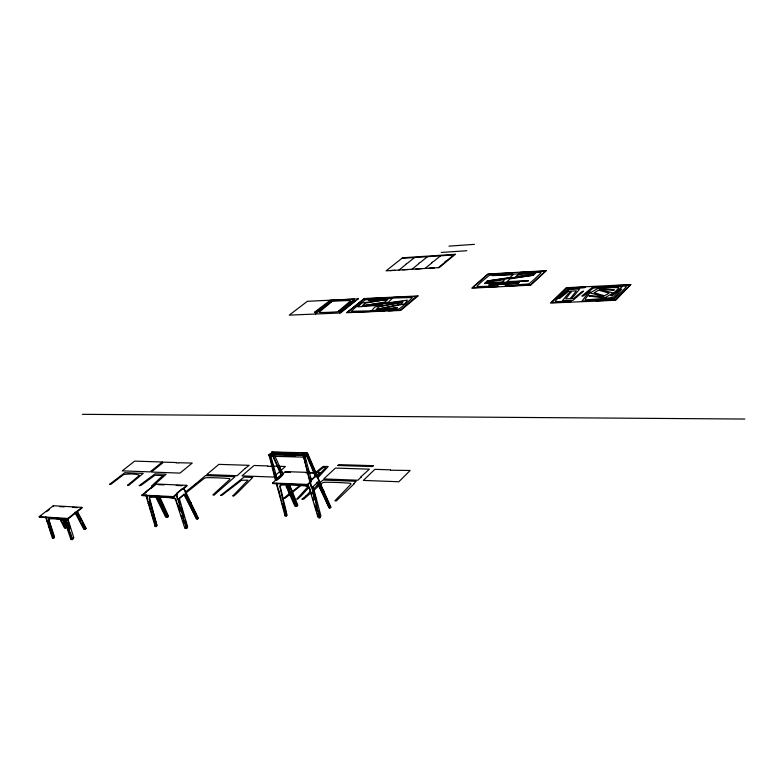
<?xml version="1.0" encoding="UTF-8"?>
<svg xmlns="http://www.w3.org/2000/svg" width="784" height="784" viewBox="0 0 784 784"><rect width="100%" height="100%" fill="white"/><g stroke="black" fill="none" stroke-linecap="round" stroke-linejoin="round"><path stroke-width="1.18" d="M304.084 456.023L303.545 456.004L303.927 457.131L270.108 456.219L269.196 455.092L269.392 456.2L268.638 454.769L304.104 455.494C306.074 459.14 303.535 454.828 303.771 457.082L310.307 481.778L309.768 481.758L303.457 456.092M67.287 518.518L70.364 528.602M67.728 518.547L73.823 537.844L72.216 539.647L70.795 539.167L64.964 521.85L63.357 519.841A101.979 60.427 55.4 0 0 56.35 518.949L55.468 518.89A101.93 60.378 55.4 0 0 48.794 518.89L48.441 520.762L53.508 537.706M65.454 527.838L67.15 527.299M611.04 295.646L618.517 288.424A2.068 0.725 -14.1 0 0 617.772 287.65A234.945 93.1 -15.9 0 0 594.86 287.944A2.048 0.715 -14.4 0 0 592.332 288.757L583.619 295.823L581.855 296.038L592.802 286.954L622.28 286.552L612.412 295.764L611.089 295.744M590.205 292.197L585.266 299.135A2.068 0.735 -14.5 0 0 586.403 299.772A196.97 62.544 -13.6 0 0 611.491 297.577A2.087 0.745 -14.1 0 0 613.911 296.607L619.938 289.512L621.781 289.159L614.333 298.302L582.002 301.134L588.706 292.148L590.185 292.089M603.994 295.725L599.584 295.519L590.068 292.932L598.819 287.983L614.382 289.864L613.108 290.354L600.76 289.12L594.115 292.755L603.964 295.597M127.733 485.12L139.033 475.721A3.136 1.156 -21.5 0 0 139.483 475.261C136.014 473.673 128.566 473.703 123.823 474.555A3.038 1.107 -21.6 0 0 122.961 475.094L111.054 484.198L109.486 484.394L124.754 472.703L143.207 473.399L128.841 485.257L127.733 485.198M599.211 290.217L599.917 289.757L603.582 290.403L613.245 292.971L604.405 298.008L588.833 296.019L590.136 295.539L602.504 296.822L609.119 293.147L599.28 290.345M166.855 497.174A234.651 144.138 51.5 0 0 162.651 496.899L161.68 496.85A234.534 144.001 51.6 0 0 150.753 496.742A2.332 1.49 56.7 0 0 149.783 498.683L156.957 525.741L156.398 526.564L149.362 498.957A2.332 1.49 56.7 0 1 150.322 497.017A234.602 144.001 51.6 0 1 161.259 497.134L162.219 497.183A234.73 144.129 51.6 0 1 173.558 498.183A2.362 1.529 56.3 0 1 175.763 500.31L184.75 527.955L186.435 528.534L187.621 526.838L179.663 499.663A1.284 0.892 -85.5 0 1 180.065 497.997L184.152 494.567A1.284 0.882 -85.6 0 1 185.298 494.91L197.333 519.126L198.303 518.224L184.024 488.393M297.724 505.376L295.94 505.788L297.283 505.856L297.734 504.965L290.06 485.913M570.938 297.783L576.397 290.825L568.557 291.266L559.874 298.273L558.531 298.518L569.135 289.482L579.68 288.973L574.26 295.607L571.889 297.92L570.987 297.91M571.164 291.971L565.666 298.91L573.584 298.498L582.208 291.452L583.58 291.187L573.006 300.331L562.344 300.791L567.871 294.108L570.223 291.815L571.144 291.834M320.244 516.891L320.391 515.99M286.562 515.01L285.827 510.903M45.658 517.077L52.391 538.147L53.557 537.951M53.498 538.236L53.998 537.667M528.455 280.858L484.541 283.563M535.933 272.842L533.718 274.87L487.08 281.005L510.1 277.458L513.089 274.753L492.381 275.625M338.384 311.17L350.164 301.232A1.774 0.568 -17.6 0 0 349.762 300.566A202.527 69.776 -19.5 0 0 331.446 301.438A1.764 0.559 -17.8 0 0 329.241 302.222L315.893 312.081L314.404 312.326L330.221 300.282L354.368 299.116L339.472 311.248L338.443 311.297M373.38 465.823L372.322 466.578L337.904 465.51M186.984 527.671L186.22 523.663M331.465 301.997L319.588 311.836A1.784 0.568 -18 0 0 319.95 312.512A170.951 50.666 -16.6 0 0 338.414 311.728A1.793 0.578 -17.8 0 0 340.677 310.925L353.917 300.958L355.426 300.713L344.411 309.2M381.347 303.81L407.376 300.164L404.799 303.937L377.457 309.219L400.301 304.261C401.467 304.212 403.995 301.409 402.349 301.399L381.387 303.947M337.855 465.382L338.933 464.628L373.351 465.686M484.502 283.426L486.805 281.387L533.502 275.213L510.119 278.83L507.121 281.593L528.426 280.721M492.313 275.498L535.903 272.705M397.214 307.896L371.665 310.827L374.879 306.965L401.673 302.34L378.888 306.838L376.183 309.572L397.184 307.749M381.867 305.005L357.876 306.877L361.826 303.006L387.394 299.439L365.413 303.085L362.316 305.76L381.837 304.858M368.362 300.233L392.314 298.292L388.482 302.173L362.757 305.74L384.719 302.124L387.845 299.39L368.411 300.37M316.922 475.947L330.887 507.14L329.907 508.11L318.667 482.758A1.333 0.833 -87.3 0 0 317.589 482.385L313.767 485.933A1.333 0.833 -87.1 0 0 313.404 487.658L320.921 516.019L319.823 517.773L317.961 517.175L309.308 488.334A2.46 1.715 54.2 0 0 306.946 486.129A245.382 160.054 48.9 0 0 294.363 485.149L293.285 485.11A245.245 159.907 48.9 0 0 281.103 485.061A2.43 1.676 54.8 0 0 279.937 487.099L286.425 515.901L285.082 515.823L276.282 483.385M328.594 501.809L328.055 502.23M325.919 496.821L325.732 496.37M156.447 526.525L155.193 526.485L145.814 495.018M323.38 491.401L323.929 490.99L323.4 490.96M321.567 485.531L321.019 485.923M318.676 480.494L319.225 480.082L318.696 480.063M294.01 501.437L293.745 500.398M294.49 500.182L293.618 500.545M292.118 494.831L291.393 495.076M289.492 491.225L289.031 489.735M308.524 487.922L301.252 495.782L297.597 499.173L296.724 499.085L308.573 486.031M317.834 477.858L328.212 466.509L323.184 466.411L315.501 472.527M317.02 476.917L325.546 467.832A1.235 0.5 -19.1 0 0 325.203 467.235L324.615 467.215A1.235 0.5 -19.1 0 0 323.037 467.754L316.491 473.056M195.255 513.52L195.853 513.118L194.863 512.021M193.374 507.934L192.531 508.306M193.383 507.954L192.433 508.101M297.332 505.827L288.973 484.483M190.14 503.034L190.894 502.76L190.11 503.142M269.108 455.171L275.478 480.416L275.988 480.435L282.985 474.193L275.037 456.249M269.618 455.19L275.988 480.435M166.571 516.911L167.982 516.823L168.413 515.96L160.171 497.722M187.788 497.673L188.405 497.556L187.552 497.918M162.425 506.239L161.818 506.631M164.63 512.364L164.454 511.58M165.15 511.374L164.317 511.727M185.298 492.715L185.426 492.303M159.554 501.544L159.848 500.515M77.263 511.217L86.181 528.387L84.809 529.553L75.401 512.226M83.006 523.643L83.202 523.447M80.615 518.469L80.223 518.851L81.046 518.498L81.046 519.302M77.626 513.863L78.028 513.481M64.308 524.182L63.602 522.399M64.023 522.428L63.455 522.546M320.117 517.028L319.549 516.95M353.604 483.816L356.22 481.298L323.077 480.043L319.901 482.503M285.788 515.235L285.082 515.823M295.637 506.072L294.843 506.062L285.984 486.031M310.327 491.401L305.985 495.939M317.53 484.708L316.344 485.806L316.854 485.825M313.247 489.187L316.844 485.835M316.579 482.817L317.059 482.376L328.908 507.326M272.577 483.013L307.436 484.414L311.258 480.896L311.464 481.484L307.642 485.002L272.783 483.591L272.577 483.013L276.438 479.553L277.154 480.151M316.266 476.28L320.029 472.811L320.225 473.399L316.471 476.868L315.736 476.26L311.562 480.112M522.899 285.151L530.788 284.749L545.439 271.146L520.174 272.371L519.557 272.93M309.768 481.758L310.611 480.984M316.56 475.506L317.206 475.408L307.485 453.201L271.391 452.299L271.646 453.652M518.479 283.24L488.834 285.229L489.157 284.759M498.046 286.082L497.409 286.65L472.664 287.699L487.824 274.4L512.844 272.793L511.687 273.498L490.99 275.047A1.833 0.598 -15.8 0 0 488.697 275.841A209.485 72.99 -13.5 0 0 477.231 285.925A1.852 0.617 -16 0 0 477.897 286.581L498.007 285.993M304.016 455.886L306.132 453.701L307.387 454.789L307.054 453.368L306.593 453.573M304.496 455.837L306.662 453.711M278.006 479.396L282.23 475.623L281.564 475.173M303.898 456.474L304.466 456.268M304.466 457.15L305.241 456.611L304.535 455.161L269.157 454.24L269.304 455.279M307.054 454.828L307.828 454.289L307.122 452.848L271.783 451.966L272.068 453.534M305.388 456.553L305.838 456.151A1.333 0.843 -88 0 1 306.936 456.543L314.747 474.947A1.323 0.833 -87.5 0 1 314.443 476.868L311.718 479.377A1.333 0.833 -87.4 0 1 310.856 479.367M281.515 475.026L285.317 471.615L320.029 472.811M489.686 284.288L519.331 282.299M270.607 466.362L271.391 466.039M310.846 492.911L303.8 499.094L301.85 499.281L305.976 495.949M313.463 490.617L318.696 486.021M320.293 484.62L321.744 483.346A2.342 0.98 -19.2 0 1 324.684 482.268A283.984 131.732 -23.2 0 1 337.042 482.483L338.1 482.532A284.122 131.908 -23.2 0 1 350.076 483.258A2.372 1 -18.8 0 1 350.615 484.492L334.876 500.829L336.307 500.927L354.113 483.846L353.594 483.816M270.147 454.269L272.332 452.838L270.656 454.289M269.549 455.553L270.068 455.573M272.166 453.279L272.734 453.083M273.106 453.603L272.205 452.486L272.724 453.936L297.969 453.975M166.443 517.028L165.649 517.107L156.232 497.83M156.408 525.946L156.869 524.966L154.987 518.655M186.053 491.548L195.294 484.179M195.304 484.169L205.516 475.594L235.004 476.711L214.14 495.106L212.846 494.91L229.487 479.7A2.254 0.882 -20.5 0 0 229.193 478.554A269.931 113.259 -24.4 0 0 218.589 477.887L217.648 477.858A269.823 113.112 -24.4 0 0 206.613 477.672A2.234 0.862 -20.8 0 0 203.811 478.691L185.406 493.41M180.104 497.556L179.585 497.987A1.284 0.892 -85.4 0 0 179.124 498.957M180.614 497.125L181.124 496.693M181.633 496.262L183.672 494.547A1.284 0.882 -85.6 0 1 184.828 494.89L196.49 519.096L197.45 518.587L197.156 517.969M176.919 493.165L182.28 488.687L182.966 489.265L186.994 485.904L186.788 485.335L155.565 483.993L141.982 495.057L142.198 495.615L173.519 497.174L177.605 493.753L176.968 493.312M141.982 495.057L173.303 496.605L186.788 485.335M176.469 494.283L177.37 499.075L178.272 498.81L180.006 504.739L179.095 504.984L180.83 510.913L181.731 510.649L183.446 516.548M396.822 310.464L400.203 310.111L416.471 296.46L413.384 296.607M413.374 296.607L393.245 297.381L392.568 297.94M392.696 310.631L388.541 310.807M384.444 310.983L380.318 311.15M444.93 261.885L446.263 260.788M438.383 267.658L445.126 262.072M446.958 260.553L453.711 254.947L401.829 258.377M434.365 267.903L429.064 268.226M376.281 311.326L377.516 310.591L397.272 309.347A1.842 0.608 -17.1 0 0 399.595 308.543A178.86 54.968 -18.6 0 0 411.923 298.214A1.823 0.598 -16.9 0 0 411.375 297.557L392.627 298.038M431.68 262.728L433.013 261.631M425.075 268.461L431.866 262.905M433.709 261.395L440.51 255.819M421.106 268.706L415.873 269.02M370.812 310.974L370.117 311.542L347.371 312.297L364.021 298.949L387.129 297.636L385.924 298.351L366.755 299.655A1.784 0.578 -17.4 0 0 364.501 300.429A201.684 69.972 -15.5 0 0 351.908 310.552A1.813 0.588 -17.6 0 0 352.369 311.228L370.783 310.876M179.124 462.766L192.237 463.05L180.006 473.105L151.332 472.046L163.65 462.148L176.184 462.54M142.198 495.615L146.324 492.254L146.108 491.705L152.018 487.462M152.517 487.207L155.781 484.541M418.578 263.551L419.93 262.464M411.933 269.265L418.764 263.738M420.616 262.228L427.466 256.682M72.226 539.333L73.363 537.697M408.013 269.5L402.839 269.814M289.815 494.488L285.092 498.271L283.583 498.497L290.011 492.93M291.668 492.989L301.899 484.777M405.642 264.375L407.004 263.287M398.948 270.049L405.818 264.551M407.69 263.052L414.569 257.534M291.844 491.882L300.056 485.306M339.707 312.953L344.411 309.2M395.067 270.294L389.962 270.598M53.39 537.422L52.391 538.147M53.714 537.167L53.998 536.364M65.229 528.014L64.445 527.946L60.348 519.88M39.2 516.646L67.806 518.479L81.879 507.375L82.095 507.914L68.032 519.028L39.425 517.175L39.2 516.646L53.332 505.729L81.879 507.375M315.315 313.982L322.783 308.151M39.425 517.175L41.14 515.852M46.521 511.697L49.333 509.522M318.431 517.695L320.215 517.469L318.422 511.413M317.834 511.57L316.207 505.425M318.216 511.707L317.687 511.678L318.608 511.403M312.953 493.107L314.433 499.388L315.364 499.114L316.991 505.268L316.06 505.523M167.982 516.823L158.995 496.36M314.58 499.271L314.962 499.408M286.425 515.901L287.003 515.039L280.339 486.815A2.43 1.676 54.8 0 1 280.917 484.933M311.905 486.766L313.727 492.95L312.796 493.195M312.091 486.766L311.17 487.031L309.974 482.532M283.857 509.561L284.2 510.825M281.975 503.71L282.485 503.73M280.584 497.468L281.064 499.241M278.732 491.548L279.378 491.176M277.291 485.335L276.889 485.629L277.546 485.521M272.293 452.407L272.93 452.623M272.812 452.417L273.44 452.633M185.191 528.445L186.857 528.24L184.926 522.428M182.711 516.695L184.426 522.585M185.161 522.428L184.269 522.693M155.193 526.485L155.193 524.8M152.184 514.676L151.763 514.97L152.184 514.686M150.655 509.09L150.185 509.061M176.508 494.361L186.435 528.534M518.969 282.789L489.784 284.396M148.813 503.338L148.294 503.348L148.715 503.054M148.294 503.328L149.068 503.073M146.99 497.242L146.559 497.536L147.176 497.438M489.187 284.739L518.41 283.132M71.079 539.559L72.657 539.363L70.462 533.728M68.443 528.2L70.237 533.875M70.893 533.757L70.011 534.012M66.875 522.369L69.1 528.083L68.228 528.338M51.058 532.326L50.617 532.601L51.489 532.356L51.362 533.257M65.131 518.538L66.601 522.546M67.306 522.399L66.434 522.654M48.99 526.887L49.637 526.74M47.471 521.086L47.03 521.36L47.618 521.282M74.843 512.53L75.646 512.511L78.106 516.93M49.235 518.606L48.892 520.488L53.949 537.422M448.967 246.137L474.457 244.353M441.235 252.458L466.823 250.723M522.889 285.151L504.808 286.278L505.994 285.543L527.377 284.043A1.901 0.637 -15.3 0 0 529.739 283.22A182.574 57.849 -17.2 0 0 540.862 272.93A1.882 0.627 -15.2 0 0 540.098 272.293L519.645 273.028M322.783 308.141L330.407 301.909L331.436 301.869M82.379 414.324L744.8 419.038M284.7 455.906L295.372 456.278M307.054 453.956L306.338 454.289M272.724 453.936L306.515 454.818L306.132 453.701M269.588 454.759L270.108 454.769M303.937 455.661L304.466 455.68M303.183 456.758L303.751 456.778M176.233 462.883L178.634 462.962M267.775 465.921L254.026 465.48L242.001 475.888L273.508 477.064L285.415 466.49L273.743 466.117M390.344 469.841L374.86 469.342L363.364 480.425L398.85 481.748L410.159 470.469L390.501 470.224M267.883 466.284L270.519 466.372M290.315 472.36L285.523 472.193L285.317 471.615M305.868 472.899L313.051 473.154M282.985 474.193L278.908 466.127M321.038 485.502L321.577 485.541M289.58 489.52L288.894 489.892M158.182 484.649L164.189 484.904M176.194 485.433L182.192 485.688M151.969 487.315L151.724 487.854M328.065 501.789L330.544 507.552L329.682 507.503M329.682 507.081L330.887 507.14M190.904 502.779L190.051 503.142L192.903 507.924M286.826 515.598L285.474 515.529L285.278 514.794M59.506 506.611L64.259 506.885M72.579 507.366L77.342 507.64M183.201 516.519L182.545 516.793M168.354 516.431L166.767 516.744L165.865 514.902M197.205 518.155L198.303 518.224M197.147 518.567L197.931 518.616L195.481 513.52M154.027 520.507L153.948 520.811M55.909 518.616L56.791 518.675A101.94 60.437 55.4 0 1 61.142 519.126M85.044 528.308L86.181 528.387M85.084 528.72L85.789 528.769L83.241 523.859M53.949 537.951L52.832 537.863L52.469 536.736M74.872 512.354L83.927 529.455L85.358 528.739L85.044 528.142M318.823 517.391L318.353 516.872M185.534 528.112L185.132 527.573M196.363 518.332L183.809 494.155M64.67 520.204L63.808 519.557A101.94 60.437 55.4 0 0 62.916 519.4M79.135 518.812L80.154 520.694M62.759 519.322L63.083 519.949M63.622 520.958L63.945 521.576M62.259 519.488L66.434 527.426L65.356 528.24L60.77 519.9M64.631 524.79L65.062 525.613M65.484 526.407L66.003 527.397M77.263 512.021L77.812 513.059M81.154 519.508L82.34 521.791M82.663 522.409L83.094 523.242M78.067 513.892L80.654 518.881M82.702 523.624L83.026 524.241M83.457 525.074L83.888 525.897M84.309 526.73L84.633 527.338M184.965 495.272L185.347 496.017M185.543 496.399L186.925 499.065M188.297 501.731L189.218 503.504M189.669 504.396L191.041 507.052M63.72 519.224L65.582 522.938M63.318 519.606L66.121 525.172M158.388 497.526L158.799 498.379M159.113 499.026L159.534 499.878M162.974 506.905L163.493 507.973M163.699 508.395L164.219 509.453M164.522 510.09L165.042 511.148M157.378 496.625L167.227 516.774L166.629 517.273L156.692 497.86M159.524 501.946L160.054 503.014M160.367 503.651L160.779 504.504M161.092 505.141L161.504 505.994M165.042 513.206L165.346 513.843M65.092 520.86L65.405 521.576M183.858 489.03L184.524 490.412M184.593 490.559L185.22 491.862M187.935 497.526L188.238 498.183M188.552 498.83L188.973 499.702M189.385 500.564L189.797 501.437M190.11 502.083L190.424 502.74M193.217 508.571L193.942 510.08M194.04 510.296L194.657 511.589M185.524 492.715L188.033 497.948M190.875 504.857L191.188 505.513M317.559 482.385L317.922 483.169M319.794 487.138L321.107 489.922M321.548 490.853L322.42 492.705M323.733 495.488L325.037 498.252M327.643 503.779L328.937 506.542M289.688 491.666L290.178 492.783M290.472 493.45L290.864 494.341M294.402 502.309L294.696 502.975M295.186 504.083L295.754 505.366M273.841 453.544L274.645 455.347M287.689 484.826L288.081 485.717M288.385 486.394L288.875 487.511M289.071 487.952L289.668 489.294M292.226 495.076L292.814 496.399M293.304 497.517L293.598 498.173M293.99 499.065L294.382 499.947M287.238 485.002L296.45 505.817L295.882 506.327L286.493 486.051M273.136 455.631L281.025 473.752A1.303 0.843 -87.3 0 1 280.721 475.633L277.957 478.103A1.313 0.843 -87.2 0 1 276.781 477.534L271.186 457.337A1.313 0.853 -87.8 0 1 271.391 455.857M272.626 455.622L280.515 473.732A1.303 0.843 -87.3 0 1 280.211 475.614L277.448 478.083A1.313 0.843 -87.2 0 1 276.35 477.75M307.632 454.406L309.611 458.993M310.003 459.914L311.973 464.481M312.365 465.392L314.335 469.949M314.727 470.861L316.677 475.388M317.118 476.417L317.393 477.035M317.902 478.23L318.392 479.377M318.872 480.484L321.44 486.433M321.832 487.334L322.126 488.02M322.616 489.147L323.106 490.284M323.576 491.392L326.222 497.517M326.516 498.193L326.899 499.085M327.291 499.986L327.869 501.339M329.643 506.66L330.015 507.522L329.202 508.091L318.137 482.738A1.333 0.833 -87.3 0 0 317.187 482.268M53.332 505.729L53.557 506.258M67.806 518.479L68.032 519.028M173.303 496.605L173.519 497.174M307.436 484.414L307.642 485.002M66.846 525.868L68.286 530.16M48.373 518.234L54.429 536.393L53.106 537.452M176.322 500.457L176.733 501.731M177.155 503.005L178.272 506.464M178.605 507.473L179.908 511.501M181.222 515.529L182.202 518.547M47.922 522.487L48.226 523.428M48.667 524.839L48.971 525.77M51.656 534.188L52.107 535.59M46.05 516.999L47.452 521.389M49.245 527.015L51.038 532.63M65.552 518.528L72.216 539.647M309.7 488.05L310.101 489.383M310.366 490.265L310.768 491.597M311.081 492.656L311.718 494.763M312.659 497.918L313.296 500.016M314.551 504.22L315.501 507.366M315.815 508.414L316.442 510.511M317.383 513.647L318.01 515.735M149.342 499.751L151.273 506.229M151.586 507.268L152.204 509.335M152.517 510.374L154.683 517.626M146.275 495.047L147.02 497.536M147.274 498.212L147.784 499.908M148.215 501.368L148.578 502.583M148.754 503.367L150.891 510.345M151.253 511.55L151.684 513.001M152.223 515L154.056 520.978M154.556 522.644L154.84 523.614M179.183 499.643L179.467 500.594M181.604 507.895L182.525 511.06M183.76 515.264L184.377 517.371M185.298 520.517L185.916 522.614M271.019 458.591L271.372 459.855M271.725 461.119L272.077 462.384M272.42 463.648L272.773 464.912M274.87 472.487L275.223 473.742M275.566 475.006L275.919 476.26M284.073 504.435L284.651 506.591M284.945 507.669L285.533 509.825M305.358 459.561L305.701 460.845M307.789 468.558L308.132 469.841M308.475 471.125L308.827 472.409M310.209 477.525L310.552 478.808M284.033 508.336L284.171 508.836M276.752 483.258L277.399 485.629M279.045 491.715L280.692 497.781M282.338 503.838L283.975 509.884M277.624 486.59L277.908 487.609M278.251 488.873L278.732 490.647M281.397 500.496L281.877 502.27M284.612 512.324L285.013 513.824M313.198 488.883L315.148 496.252M315.442 497.35L316.03 499.555M310.464 482.395L319.823 517.773M169.687 497.419A234.651 144.138 51.5 0 1 173.979 497.909A2.362 1.529 56.3 0 1 174.283 497.977M174.959 498.32A2.362 1.529 56.3 0 1 175.283 498.595M175.587 498.928A2.362 1.529 56.3 0 1 176.037 499.663M296.313 484.933A245.304 160.054 48.9 0 1 302.585 485.365M305.75 485.668A245.304 160.054 48.9 0 1 307.348 485.835A2.46 1.715 54.2 0 1 308.416 486.266M308.769 486.55A2.46 1.715 54.2 0 1 309.357 487.276M314.982 476.888A1.323 0.833 -87.5 0 0 315.276 474.967L307.465 456.553A1.333 0.843 -88 0 0 306.368 456.17L305.917 456.572A1.333 0.843 -88 0 0 305.535 458.287L311.081 478.828A1.333 0.833 -87.4 0 0 312.248 479.396M486.433 282.671L501.397 282.064C502.475 282.211 505.484 279.731 503.642 279.712L487.795 281.819L486.433 282.671M162.954 475.506L151.557 486.051L152.694 486.276L166.13 474.261L155.095 473.84L139.15 485.678L140.865 485.453L154.948 475.241L162.954 475.545M232.917 495.841L233.799 496.047L237.532 492.773L252.732 477.427L244.059 477.103L220.627 495.419L222.117 495.174L241.58 480.249L248.028 480.171L232.917 495.841M534.002 273.587L532.512 274.469L515.97 276.399L518.587 274.263L534.002 273.587M629.954 285.053L615.685 299.831L595.948 300.909L597.153 300.105L612.539 299.165A2.097 0.745 -14.1 0 0 615.058 298.263A199.303 67.13 -16.4 0 0 626.161 286.777A2.078 0.725 -14 0 0 625.23 286.062L610.334 286.434L610.883 285.758L629.954 285.053M630.787 284.553L615.636 300.262L550.407 303.036L566.254 287.708L630.787 284.553M570.87 301.379L570.242 302.007L551.711 302.565L566.626 288.13L585.442 286.993L584.315 287.757L569.537 288.747A2.019 0.696 -14.8 0 0 567.106 289.619A234.289 85.779 -11.8 0 0 555.533 300.84A2.038 0.715 -14.9 0 0 556.336 301.575L570.85 301.321M361.385 476.868L357.896 480.22L323.733 478.946L335.415 468.087L369.411 469.165L360.865 476.848L361.385 476.868M546.213 270.715L530.641 285.16L471.762 288.149L487.873 274.018L546.213 270.715M245.118 468.42L237.14 475.712L206.741 474.575L218.883 464.363L249.175 465.324L245.118 468.42M418.029 295.94L400.771 310.444L346.577 312.718L364.256 298.547L418.029 295.94M455.337 254.281L439.275 267.599L386.12 270.833L402.594 257.779L455.337 254.281M162.366 462.001L150.048 471.89L122.255 470.861L134.642 461.119L162.366 462.001M358.239 298.831L340.511 312.973L289.267 315.129L307.348 301.301L358.239 298.831"/></g></svg>
